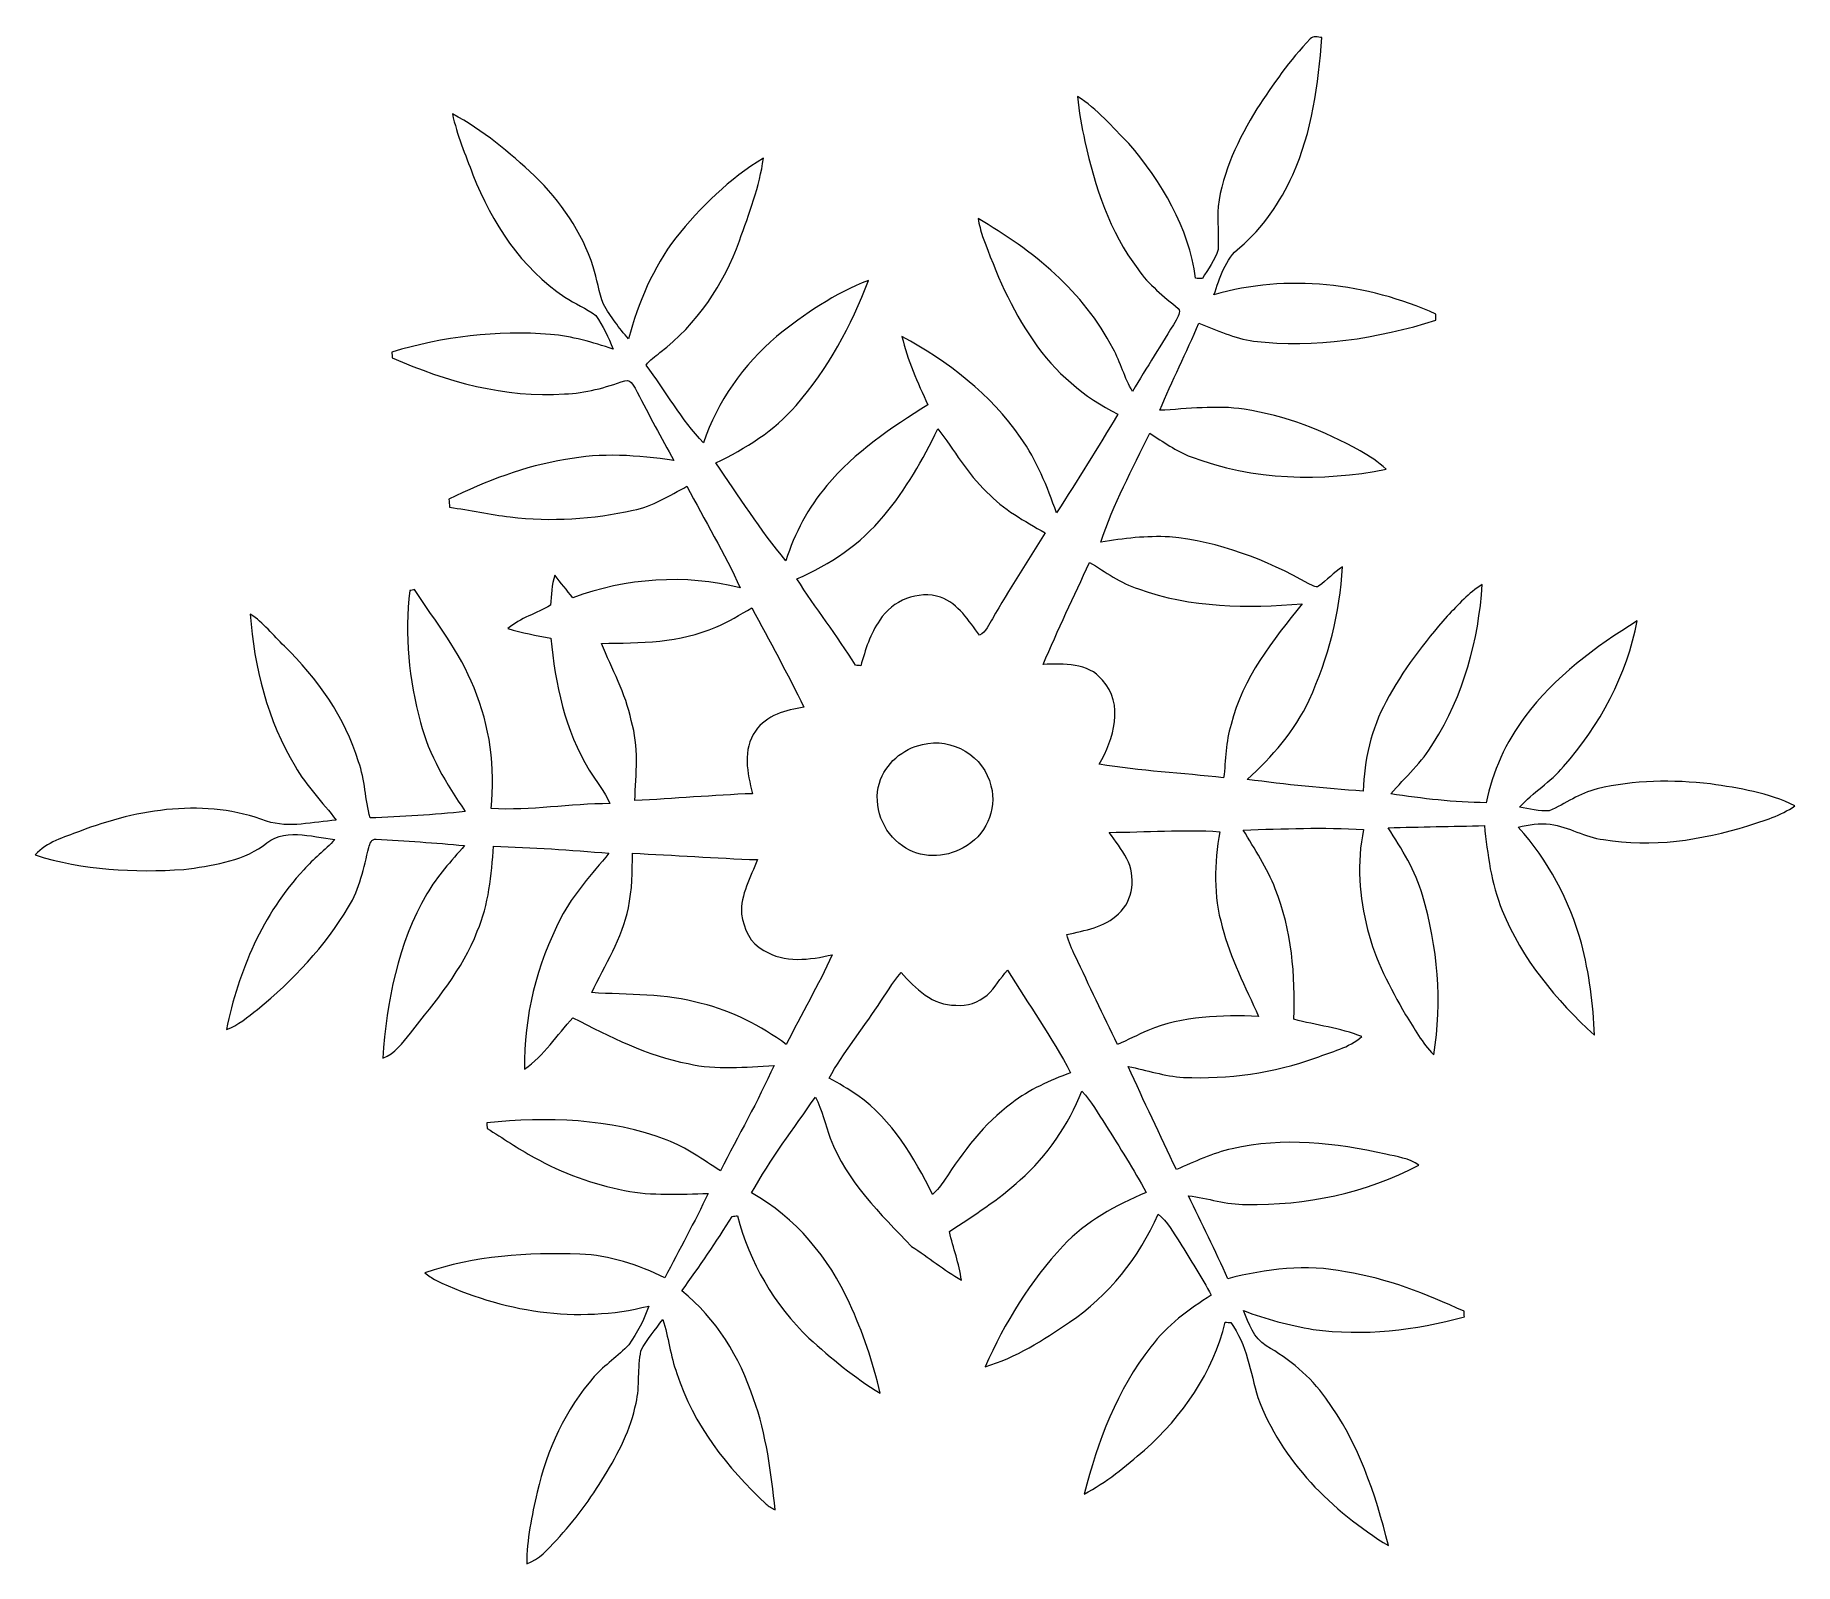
# Model space of a CAD drawing. Header units: centimetres. Extents: x -16.4 to 16.4, y -14.2 to 14.2.
import ezdxf

# ---------------------------------------------------------------- set-up
doc = ezdxf.new("R2010")
doc.units = ezdxf.units.CM
doc.header["$MEASUREMENT"] = 0
doc.layers.add('Layer 1', color=7, linetype='Continuous')

msp = doc.modelspace()

# ---------------------------------------------------------------- linework, layer by layer
at = {"layer": 'Layer 1', "color": 254, "lineweight": 9}
for points, knots in [([(7.34536, 14.15413), (7.40039, 14.22081), (7.49, 14.18165), (7.56267, 14.17671), (7.56267, 14.17671), (7.49282, 13.30923), (7.38346, 12.42376), (7.02045, 11.62331), (7.02045, 11.62331), (6.79044, 11.11354), (6.46765, 10.63588), (6.03585, 10.27569), (6.03585, 10.27569), (5.7628, 10.06226), (5.66649, 9.70702), (5.55678, 9.39445), (5.55678, 9.39445), (6.91427, 9.79098), (8.40264, 9.61), (9.68322, 9.03709), (9.68322, 9.03709), (9.68287, 9.00816), (9.68146, 8.95066), (9.6811, 8.92173), (9.6811, 8.92173), (8.58961, 8.58518), (7.43638, 8.39327), (6.29444, 8.53615), (6.29444, 8.53615), (5.93743, 8.58448), (5.60828, 8.73617), (5.27738, 8.86952), (5.27738, 8.86952), (5.04666, 8.32377), (4.77749, 7.79531), (4.54854, 7.24886), (4.54854, 7.24886), (5.071, 7.27144), (5.59841, 7.34799), (6.11981, 7.26791), (6.11981, 7.26791), (6.87899, 7.15114), (7.60677, 6.87209), (8.27387, 6.49462), (8.27387, 6.49462), (8.44321, 6.39302), (8.61536, 6.29036), (8.75824, 6.15207), (8.75824, 6.15207), (7.55738, 5.91677), (6.2835, 5.94464), (5.13168, 6.3842), (5.13168, 6.3842), (4.85193, 6.48545), (4.6131, 6.66607), (4.36333, 6.82306), (4.36333, 6.82306), (4.04442, 6.15596), (3.68282, 5.50261), (3.45493, 4.79741), (3.45493, 4.79741), (3.87615, 4.86549), (4.30301, 4.92053), (4.73128, 4.89336), (4.73128, 4.89336), (5.64885, 4.81293), (6.52445, 4.46897), (7.32314, 4.022), (7.32314, 4.022), (7.37888, 4.0033), (7.44308, 3.93804), (7.50164, 3.98108), (7.50164, 3.98108), (7.65792, 4.08903), (7.78457, 4.23473), (7.94508, 4.33739), (7.94508, 4.33739), (7.90487, 3.48225), (7.67838, 2.64017), (7.32737, 1.86159), (7.32737, 1.86159), (7.06067, 1.28692), (6.63734, 0.81067), (6.17626, 0.38557), (6.17626, 0.38557), (6.89169, 0.29455), (7.60924, 0.21694), (8.32891, 0.16967), (8.32891, 0.16967), (8.35148, 0.74611), (8.47884, 1.32713), (8.75859, 1.83549), (8.75859, 1.83549), (9.06163, 2.41298), (9.46203, 2.93333), (9.89277, 3.42087), (9.89277, 3.42087), (10.09491, 3.63183), (10.29106, 3.85549), (10.54329, 4.0086), (10.54329, 4.0086), (10.47803, 2.97813), (10.19369, 1.94167), (9.63806, 1.06467), (9.63806, 1.06467), (9.42428, 0.70695), (9.11489, 0.4272), (8.8422, 0.11816), (8.8422, 0.11816), (9.42993, 0.03067), (10.02259, -0.03988), (10.61738, -0.04623), (10.61738, -0.04623), (10.73626, 0.53091), (10.97968, 1.08301), (11.33775, 1.55185), (11.33775, 1.55185), (11.88455, 2.29762), (12.64973, 2.84831), (13.42478, 3.33514), (13.42478, 3.33514), (13.23569, 2.32832), (12.72628, 1.39063), (12.05212, 0.62581), (12.05212, 0.62581), (11.814, 0.33794), (11.48486, 0.14709), (11.23615, -0.12808), (11.23615, -0.12808), (11.41853, -0.163), (11.60233, -0.20851), (11.78966, -0.19793), (11.78966, -0.19793), (12.08705, -0.06387), (12.35516, 0.13474), (12.67795, 0.212), (12.67795, 0.212), (13.36622, 0.37675), (14.08448, 0.38134), (14.78544, 0.30584), (14.78544, 0.30584), (15.31814, 0.21976), (15.86741, 0.14533), (16.35319, -0.10515), (16.35319, -0.10515), (16.09284, -0.2893), (15.77816, -0.37361), (15.48077, -0.47662), (15.48077, -0.47662), (14.61788, -0.73838), (13.69289, -0.88655), (12.79684, -0.73062), (12.79684, -0.73062), (12.45253, -0.68793), (12.15125, -0.49426), (11.80906, -0.44734), (11.80906, -0.44734), (11.60903, -0.42229), (11.40654, -0.44981), (11.21322, -0.50096), (11.21322, -0.50096), (11.77061, -1.11303), (12.16184, -1.86551), (12.38761, -2.65926), (12.38761, -2.65926), (12.53296, -3.21735), (12.60881, -3.79273), (12.62821, -4.36917), (12.62821, -4.36917), (11.91771, -3.71688), (11.27989, -2.9503), (10.91371, -2.0486), (10.91371, -2.0486), (10.70839, -1.5466), (10.64172, -1.00579), (10.58316, -0.47098), (10.58316, -0.47098), (9.98731, -0.48861), (9.39077, -0.49285), (8.79528, -0.51119), (8.79528, -0.51119), (9.0454, -0.90948), (9.30575, -1.30847), (9.4331, -1.76708), (9.4331, -1.76708), (9.71956, -2.72099), (9.80105, -3.7444), (9.643, -4.72936), (9.643, -4.72936), (9.42216, -4.51804), (9.28529, -4.23723), (9.11772, -3.98641), (9.11772, -3.98641), (8.82809, -3.48581), (8.55574, -2.96723), (8.41181, -2.40349), (8.41181, -2.40349), (8.258, -1.79918), (8.21002, -1.15748), (8.33667, -0.54471), (8.33667, -0.54471), (7.59407, -0.49779), (6.84512, -0.52989), (6.10182, -0.55388), (6.10182, -0.55388), (6.3149, -0.90983), (6.54491, -1.25838), (6.6966, -1.64714), (6.6966, -1.64714), (7.00528, -2.41161), (7.07055, -3.25404), (7.04162, -4.07037), (7.04162, -4.07037), (7.46143, -4.1829), (7.89958, -4.23406), (8.30703, -4.39175), (8.30703, -4.39175), (8.06679, -4.60341), (7.74012, -4.67468), (7.44873, -4.78756), (7.44873, -4.78756), (6.66415, -5.07296), (5.82101, -5.18797), (4.98845, -5.15022), (4.98845, -5.15022), (4.63814, -5.13188), (4.30583, -5.01334), (3.96399, -4.94949), (3.96399, -4.94949), (4.25044, -5.59225), (4.55736, -6.22619), (4.85757, -6.86296), (4.85757, -6.86296), (5.19694, -6.71938), (5.53208, -6.55957), (5.89368, -6.47808), (5.89368, -6.47808), (6.83489, -6.25618), (7.81667, -6.37189), (8.74977, -6.5765), (8.74977, -6.5765), (8.95897, -6.62801), (9.18369, -6.65411), (9.36537, -6.78005), (9.36537, -6.78005), (8.385, -7.30111), (7.25928, -7.535), (6.15297, -7.51313), (6.15297, -7.51313), (5.78855, -7.51877), (5.44213, -7.39459), (5.08406, -7.35191), (5.08406, -7.35191), (5.32783, -7.8659), (5.58465, -8.3732), (5.81289, -8.89425), (5.81289, -8.89425), (6.52586, -8.71151), (7.27516, -8.61732), (8.00435, -8.76478), (8.00435, -8.76478), (8.77411, -8.8879), (9.50048, -9.17577), (10.20463, -9.49926), (10.20463, -9.49926), (10.20674, -9.52466), (10.21027, -9.57582), (10.21239, -9.60122), (10.21239, -9.60122), (9.29904, -9.84887), (8.34125, -9.96775), (7.39898, -9.83476), (7.39898, -9.83476), (6.95731, -9.76138), (6.52339, -9.64496), (6.10499, -9.48692), (6.10499, -9.48692), (6.20483, -9.72398), (6.29444, -10.00268), (6.52974, -10.13956), (6.52974, -10.13956), (6.95413, -10.39109), (7.35171, -10.70471), (7.63429, -11.11428), (7.63429, -11.11428), (8.23542, -11.92108), (8.55856, -12.88981), (8.80092, -13.85536), (8.80092, -13.85536), (7.74647, -13.21296), (6.80879, -12.27915), (6.37381, -11.1037), (6.37381, -11.1037), (6.22953, -10.62851), (6.17096, -10.11663), (5.86934, -9.70529), (5.86934, -9.70529), (5.84394, -9.70458), (5.79314, -9.70388), (5.76774, -9.70352), (5.76774, -9.70352), (5.53949, -10.6338), (4.97434, -11.45224), (4.26314, -12.08266), (4.26314, -12.08266), (3.91107, -12.37934), (3.55653, -12.68414), (3.14413, -12.89546), (3.14413, -12.89546), (3.39601, -11.9232), (3.75303, -10.95236), (4.38556, -10.15825), (4.38556, -10.15825), (4.68365, -9.76138), (5.08758, -9.46116), (5.50598, -9.20152), (5.50598, -9.20152), (5.32853, -8.86391), (5.1211, -8.54359), (4.92107, -8.21974), (4.92107, -8.21974), (4.79972, -8.03559), (4.69776, -7.82921), (4.51749, -7.6941), (4.51749, -7.6941), (4.17001, -8.5002), (3.59921, -9.20822), (2.87284, -9.70317), (2.87284, -9.70317), (2.38178, -10.03019), (1.87731, -10.36216), (1.30545, -10.52973), (1.30545, -10.52973), (1.66846, -9.71305), (2.13766, -8.93164), (2.75537, -8.28112), (2.75537, -8.28112), (3.17764, -7.82745), (3.73115, -7.523), (4.29983, -7.29229), (4.29983, -7.29229), (4.06382, -6.86331), (3.80241, -6.44985), (3.54242, -6.03534), (3.54242, -6.03534), (3.39954, -5.82332), (3.2796, -5.59366), (3.10286, -5.40669), (3.10286, -5.40669), (2.84886, -6.03287), (2.46256, -6.6086), (1.95598, -7.05804), (1.95598, -7.05804), (1.55169, -7.42281), (1.09343, -7.72056), (0.6387, -8.0183), (0.6387, -8.0183), (0.71138, -8.31958), (0.82109, -8.61238), (0.86131, -8.92141), (0.86131, -8.92141), (0.53922, -8.73479), (0.251, -8.49455), (-0.06227, -8.29418), (-0.06227, -8.29418), (-0.64329, -7.69057), (-1.27194, -7.08379), (-1.57392, -6.28193), (-1.57392, -6.28193), (-1.6734, -6.02899), (-1.72385, -5.7577), (-1.8505, -5.51605), (-1.8505, -5.51605), (-2.25866, -6.10201), (-2.6887, -6.67422), (-3.03759, -7.29899), (-3.03759, -7.29899), (-2.21986, -7.75407), (-1.60179, -8.50408), (-1.2162, -9.34828), (-1.2162, -9.34828), (-0.9742, -9.88626), (-0.77417, -10.44647), (-0.64964, -11.02362), (-0.64964, -11.02362), (-1.12519, -10.73081), (-1.56051, -10.37309), (-1.97079, -9.99598), (-1.97079, -9.99598), (-2.61673, -9.38285), (-3.07781, -8.58663), (-3.299, -7.72514), (-3.299, -7.72514), (-3.3237, -7.72761), (-3.37309, -7.73255), (-3.39778, -7.73502), (-3.39778, -7.73502), (-3.69376, -8.2081), (-4.00809, -8.66953), (-4.33617, -9.12073), (-4.33617, -9.12073), (-3.69341, -9.62732), (-3.25702, -10.35651), (-2.99914, -11.12557), (-2.99914, -11.12557), (-2.76349, -11.78985), (-2.67212, -12.49294), (-2.5998, -13.19108), (-2.5998, -13.19108), (-2.65765, -13.15722), (-2.71692, -13.12582), (-2.76878, -13.08384), (-2.76878, -13.08384), (-3.48527, -12.40792), (-4.12486, -11.60464), (-4.42613, -10.65355), (-4.42613, -10.65355), (-4.54995, -10.329), (-4.57817, -9.97798), (-4.68859, -9.6499), (-4.68859, -9.6499), (-4.82582, -9.84181), (-4.98951, -10.02067), (-5.09358, -10.23445), (-5.09358, -10.23445), (-5.16202, -10.55231), (-5.1084, -10.88745), (-5.18566, -11.20565), (-5.18566, -11.20565), (-5.28302, -11.69248), (-5.51127, -12.14051), (-5.77197, -12.55855), (-5.77197, -12.55855), (-6.02527, -12.98612), (-6.32795, -13.38335), (-6.66097, -13.752), (-6.66097, -13.752), (-6.82607, -13.92063), (-6.98271, -14.11642), (-7.2166, -14.19262), (-7.2166, -14.19262), (-7.2166, -13.74248), (-7.12276, -13.29939), (-7.02222, -12.863), (-7.02222, -12.863), (-6.84336, -12.07772), (-6.49587, -11.31995), (-5.96036, -10.71317), (-5.96036, -10.71317), (-5.76704, -10.49374), (-5.51797, -10.33288), (-5.31724, -10.12192), (-5.31724, -10.12192), (-5.16802, -9.8979), (-5.02938, -9.66013), (-4.95036, -9.40119), (-4.95036, -9.40119), (-6.27292, -9.73845), (-7.68897, -9.50456), (-8.90711, -8.92106), (-8.90711, -8.92106), (-8.97908, -8.8812), (-9.04611, -8.83322), (-9.11243, -8.78559), (-9.11243, -8.78559), (-8.19062, -8.46421), (-7.19684, -8.4053), (-6.22812, -8.43458), (-6.22812, -8.43458), (-5.67531, -8.45928), (-5.14438, -8.63884), (-4.64838, -8.87449), (-4.64838, -8.87449), (-4.37991, -8.35344), (-4.09769, -7.83909), (-3.84475, -7.31028), (-3.84475, -7.31028), (-4.36333, -7.3198), (-4.88686, -7.35473), (-5.39909, -7.25348), (-5.39909, -7.25348), (-5.98576, -7.13495), (-6.55691, -6.9321), (-7.07937, -6.63859), (-7.07937, -6.63859), (-7.38099, -6.47596), (-7.66075, -6.27699), (-7.9532, -6.09955), (-7.9532, -6.09955), (-7.95461, -6.07379), (-7.95673, -6.02264), (-7.95814, -5.99689), (-7.95814, -5.99689), (-6.83807, -5.88329), (-5.67073, -5.90834), (-4.60816, -6.31827), (-4.60816, -6.31827), (-4.24974, -6.45303), (-3.93965, -6.68269), (-3.61827, -6.88659), (-3.61827, -6.88659), (-3.28207, -6.23713), (-2.92224, -5.5986), (-2.62026, -4.93185), (-2.62026, -4.93185), (-3.15084, -4.95478), (-3.68988, -5.02075), (-4.2134, -4.89587), (-4.2134, -4.89587), (-4.97964, -4.75758), (-5.67249, -4.39386), (-6.35688, -4.04214), (-6.35688, -4.04214), (-6.65674, -4.36106), (-6.89381, -4.74805), (-7.25858, -5.00064), (-7.25858, -5.00064), (-7.27622, -4.02698), (-7.02786, -3.05225), (-6.58231, -2.1883), (-6.58231, -2.1883), (-6.35159, -1.74098), (-6.00692, -1.36985), (-5.68801, -0.98533), (-5.68801, -0.98533), (-6.40168, -0.92359), (-7.11676, -0.87738), (-7.8329, -0.85339), (-7.8329, -0.85339), (-7.87665, -1.3882), (-7.91863, -1.93677), (-8.13523, -2.43524), (-8.13523, -2.43524), (-8.40687, -3.14997), (-8.91558, -3.73523), (-9.37772, -4.33213), (-9.37772, -4.33213), (-9.52694, -4.50852), (-9.67017, -4.70854), (-9.89242, -4.79603), (-9.89242, -4.79603), (-9.81587, -3.74158), (-9.61725, -2.66314), (-9.07362, -1.74239), (-9.07362, -1.74239), (-8.88242, -1.41042), (-8.61995, -1.13208), (-8.37336, -0.84245), (-8.37336, -0.84245), (-8.92052, -0.78848), (-9.46944, -0.75743), (-10.01766, -0.72427), (-10.01766, -0.72427), (-10.1062, -0.71298), (-10.13442, -0.81), (-10.15206, -0.87702), (-10.15206, -0.87702), (-10.24661, -1.2545), (-10.32281, -1.64643), (-10.52812, -1.98369), (-10.52812, -1.98369), (-10.96804, -2.71535), (-11.56071, -3.34964), (-12.2204, -3.88798), (-12.2204, -3.88798), (-12.40208, -4.02803), (-12.57953, -4.18326), (-12.79896, -4.26157), (-12.79896, -4.26157), (-12.57282, -3.17749), (-12.12727, -2.10751), (-11.35962, -1.29189), (-11.35962, -1.29189), (-11.18288, -1.0901), (-10.96557, -0.92888), (-10.78459, -0.73097), (-10.78459, -0.73097), (-11.2238, -0.67594), (-11.75226, -0.50308), (-12.11845, -0.8481), (-12.11845, -0.8481), (-12.54989, -1.14443), (-13.08329, -1.21992), (-13.59059, -1.28483), (-13.59059, -1.28483), (-14.51522, -1.34586), (-15.46525, -1.30318), (-16.35319, -1.01743), (-16.35319, -1.01743), (-16.14188, -0.77401), (-15.81803, -0.69323), (-15.53016, -0.57893), (-15.53016, -0.57893), (-14.43549, -0.15736), (-13.17396, 0.04126), (-12.05177, -0.38843), (-12.05177, -0.38843), (-11.62809, -0.52777), (-11.18782, -0.3976), (-10.75849, -0.3722), (-10.75849, -0.3722), (-11.01002, -0.03494), (-11.30988, 0.26633), (-11.52366, 0.6311), (-11.52366, 0.6311), (-12.03413, 1.48482), (-12.28707, 2.47295), (-12.35551, 3.45967), (-12.35551, 3.45967), (-12.10822, 3.30481), (-11.93324, 3.0628), (-11.72157, 2.86666), (-11.72157, 2.86666), (-11.11021, 2.26517), (-10.59127, 1.54409), (-10.34292, 0.71471), (-10.34292, 0.71471), (-10.22086, 0.37887), (-10.22015, 0.0155), (-10.12949, -0.32775), (-10.12949, -0.32775), (-9.53894, -0.30764), (-8.94803, -0.27307), (-8.36066, -0.2078), (-8.36066, -0.2078), (-8.70426, 0.30549), (-9.03905, 0.83818), (-9.1918, 1.44426), (-9.1918, 1.44426), (-9.40029, 2.23942), (-9.49696, 3.07797), (-9.39006, 3.89606), (-9.39006, 3.89606), (-9.36819, 3.9017), (-9.32445, 3.91264), (-9.30257, 3.91829), (-9.30257, 3.91829), (-8.91558, 3.32033), (-8.45697, 2.75659), (-8.19626, 2.08666), (-8.19626, 2.08666), (-7.89993, 1.38358), (-7.79657, 0.60429), (-7.87982, -0.15312), (-7.87982, -0.15312), (-7.14252, -0.19969), (-6.41015, -0.06034), (-5.6732, -0.06281), (-5.6732, -0.06281), (-5.76809, 0.16367), (-5.92826, 0.35276), (-6.05455, 0.56125), (-6.05455, 0.56125), (-6.50999, 1.29821), (-6.6832, 2.16392), (-6.77069, 3.01447), (-6.77069, 3.01447), (-7.03739, 3.06844), (-7.30832, 3.10584), (-7.5662, 3.19403), (-7.5662, 3.19403), (-7.33231, 3.387), (-7.03421, 3.47449), (-6.77422, 3.62513), (-6.77422, 3.62513), (-6.75552, 3.81175), (-6.75834, 4.0033), (-6.69484, 4.18181), (-6.69484, 4.18181), (-6.58372, 4.04317), (-6.47259, 3.90312), (-6.36147, 3.76377), (-6.36147, 3.76377), (-5.37263, 4.12713), (-4.27161, 4.21039), (-3.2482, 3.94757), (-3.2482, 3.94757), (-3.5403, 4.59597), (-3.91072, 5.20628), (-4.23951, 5.83634), (-4.23951, 5.83634), (-4.56124, 5.66383), (-4.8738, 5.46204), (-5.23928, 5.39254), (-5.23928, 5.39254), (-5.98541, 5.2225), (-6.76328, 5.17594), (-7.52352, 5.2666), (-7.52352, 5.2666), (-7.90169, 5.31035), (-8.27387, 5.39149), (-8.64994, 5.44864), (-8.64994, 5.44864), (-8.65487, 5.49873), (-8.65946, 5.54882), (-8.66369, 5.59857), (-8.66369, 5.59857), (-7.97401, 5.92771), (-7.25682, 6.21699), (-6.49693, 6.33164), (-6.49693, 6.33164), (-5.83159, 6.46605), (-5.15003, 6.41172), (-4.48363, 6.31612), (-4.48363, 6.31612), (-4.71646, 6.73698), (-4.94471, 7.15996), (-5.16343, 7.58823), (-5.16343, 7.58823), (-5.21741, 7.66655), (-5.26327, 7.83306), (-5.39097, 7.79849), (-5.39097, 7.79849), (-5.75257, 7.67255), (-6.12652, 7.5646), (-6.5121, 7.55331), (-6.5121, 7.55331), (-7.62018, 7.47111), (-8.71026, 7.7872), (-9.71815, 8.22182), (-9.71815, 8.22182), (-9.71956, 8.24863), (-9.72238, 8.30225), (-9.72379, 8.32907), (-9.72379, 8.32907), (-8.7727, 8.62081), (-7.7694, 8.73723), (-6.77669, 8.65997), (-6.77669, 8.65997), (-6.37664, 8.62646), (-5.99176, 8.51075), (-5.61217, 8.38763), (-5.61217, 8.38763), (-5.69683, 8.60494), (-5.80337, 8.81519), (-5.93284, 9.00922), (-5.93284, 9.00922), (-6.11241, 9.14328), (-6.3216, 9.2283), (-6.50787, 9.35212), (-6.50787, 9.35212), (-7.32032, 9.88729), (-7.86395, 10.73642), (-8.21814, 11.62719), (-8.21814, 11.62719), (-8.35678, 11.99901), (-8.51553, 12.36696), (-8.59737, 12.75678), (-8.59737, 12.75678), (-8.03293, 12.45692), (-7.53869, 12.04099), (-7.07267, 11.60743), (-7.07267, 11.60743), (-6.58971, 11.134), (-6.18649, 10.56321), (-5.98011, 9.91445), (-5.98011, 9.91445), (-5.90815, 9.6855), (-5.87569, 9.44384), (-5.7882, 9.21948), (-5.7882, 9.21948), (-5.65944, 8.98911), (-5.49928, 8.77674), (-5.32536, 8.57813), (-5.32536, 8.57813), (-5.14156, 9.24699), (-4.8731, 9.90175), (-4.44447, 10.45349), (-4.44447, 10.45349), (-3.98833, 11.03134), (-3.44682, 11.55169), (-2.8164, 11.93622), (-2.8164, 11.93622), (-2.88978, 11.4074), (-3.08381, 10.90223), (-3.26161, 10.40128), (-3.26161, 10.40128), (-3.55265, 9.5906), (-4.05359, 8.84412), (-4.74222, 8.31989), (-4.74222, 8.31989), (-4.82759, 8.2451), (-4.93695, 8.18866), (-4.9941, 8.08671), (-4.9941, 8.08671), (-4.64026, 7.60728), (-4.34428, 7.07635), (-3.93047, 6.64491), (-3.93047, 6.64491), (-3.67753, 7.41431), (-3.18823, 8.09588), (-2.57369, 8.6194), (-2.57369, 8.6194), (-2.05511, 9.03956), (-1.48925, 9.42056), (-0.86484, 9.66327), (-0.86484, 9.66327), (-1.18763, 8.82684), (-1.61343, 8.01439), (-2.21139, 7.34023), (-2.21139, 7.34023), (-2.61179, 6.86715), (-3.14978, 6.53766), (-3.70293, 6.27061), (-3.70293, 6.27061), (-3.27889, 5.65854), (-2.87814, 5.0253), (-2.40224, 4.45204), (-2.40224, 4.45204), (-2.23432, 4.95969), (-1.9902, 5.44264), (-1.63883, 5.84939), (-1.63883, 5.84939), (-1.12201, 6.47204), (-0.43903, 6.9236), (0.23795, 7.35222), (0.23795, 7.35222), (0.05098, 7.76427), (-0.14235, 8.17984), (-0.24218, 8.62328), (-0.24218, 8.62328), (0.6066, 8.1562), (1.40882, 7.55049), (1.96233, 6.74333), (1.96233, 6.74333), (2.26607, 6.31823), (2.45657, 5.83034), (2.63119, 5.34174), (2.63119, 5.34174), (3.02101, 5.94641), (3.39919, 6.55883), (3.77031, 7.17548), (3.77031, 7.17548), (3.14589, 7.49122), (2.59486, 7.95477), (2.20504, 8.53756), (2.20504, 8.53756), (1.78382, 9.12846), (1.50548, 9.80368), (1.25571, 10.4803), (1.25571, 10.4803), (1.21867, 10.58755), (1.19398, 10.70044), (1.1721, 10.81121), (1.1721, 10.81121), (2.18563, 10.23054), (3.1399, 9.44949), (3.68071, 8.39257), (3.68071, 8.39257), (3.82429, 8.13857), (3.89167, 7.84894), (4.04266, 7.59846), (4.04266, 7.59846), (4.30336, 8.04508), (4.58805, 8.47688), (4.85158, 8.92173), (4.85158, 8.92173), (4.88156, 8.98135), (4.95212, 9.07554), (4.88968, 9.13869), (4.88968, 9.13869), (4.62827, 9.37047), (4.33758, 9.58002), (4.14355, 9.87635), (4.14355, 9.87635), (3.61403, 10.56391), (3.34521, 11.40811), (3.15965, 12.24419), (3.15965, 12.24419), (3.10039, 12.52042), (3.04359, 12.7977), (3.02031, 13.07957), (3.02031, 13.07957), (3.39037, 12.8552), (3.66765, 12.51195), (3.9721, 12.21068), (3.9721, 12.21068), (4.58135, 11.49701), (5.09534, 10.64823), (5.21247, 9.70137), (5.21247, 9.70137), (5.25515, 9.70102), (5.29819, 9.70067), (5.34123, 9.69996), (5.34123, 9.69996), (5.44601, 9.87388), (5.57795, 10.03722), (5.63298, 10.23548), (5.63298, 10.23548), (5.64885, 10.50218), (5.61604, 10.76923), (5.63404, 11.03558), (5.63404, 11.03558), (5.71588, 11.69033), (6.01363, 12.29323), (6.35406, 12.84991), (6.35406, 12.84991), (6.65498, 13.30535), (6.96577, 13.76008), (7.34536, 14.15413), (7.34536, 14.15413), (7.34536, 14.15413), (7.34536, 14.15413), (7.34536, 14.15413)], [0, 0, 0, 0, 0.00440529, 0.00440529, 0.00440529, 0.00440529, 0.00881057, 0.00881057, 0.00881057, 0.00881057, 0.01321586, 0.01321586, 0.01321586, 0.01321586, 0.01762115, 0.01762115, 0.01762115, 0.01762115, 0.02202643, 0.02202643, 0.02202643, 0.02202643, 0.02643172, 0.02643172, 0.02643172, 0.02643172, 0.030837, 0.030837, 0.030837, 0.030837, 0.03524229, 0.03524229, 0.03524229, 0.03524229, 0.03964758, 0.03964758, 0.03964758, 0.03964758, 0.04405286, 0.04405286, 0.04405286, 0.04405286, 0.04845815, 0.04845815, 0.04845815, 0.04845815, 0.05286344, 0.05286344, 0.05286344, 0.05286344, 0.05726872, 0.05726872, 0.05726872, 0.05726872, 0.06167401, 0.06167401, 0.06167401, 0.06167401, 0.0660793, 0.0660793, 0.0660793, 0.0660793, 0.07048458, 0.07048458, 0.07048458, 0.07048458, 0.07488987, 0.07488987, 0.07488987, 0.07488987, 0.07929515, 0.07929515, 0.07929515, 0.07929515, 0.08370044, 0.08370044, 0.08370044, 0.08370044, 0.08810573, 0.08810573, 0.08810573, 0.08810573, 0.09251101, 0.09251101, 0.09251101, 0.09251101, 0.0969163, 0.0969163, 0.0969163, 0.0969163, 0.10132159, 0.10132159, 0.10132159, 0.10132159, 0.10572687, 0.10572687, 0.10572687, 0.10572687, 0.11013216, 0.11013216, 0.11013216, 0.11013216, 0.11453744, 0.11453744, 0.11453744, 0.11453744, 0.11894273, 0.11894273, 0.11894273, 0.11894273, 0.12334802, 0.12334802, 0.12334802, 0.12334802, 0.1277533, 0.1277533, 0.1277533, 0.1277533, 0.13215859, 0.13215859, 0.13215859, 0.13215859, 0.13656388, 0.13656388, 0.13656388, 0.13656388, 0.14096916, 0.14096916, 0.14096916, 0.14096916, 0.14537445, 0.14537445, 0.14537445, 0.14537445, 0.14977974, 0.14977974, 0.14977974, 0.14977974, 0.15418502, 0.15418502, 0.15418502, 0.15418502, 0.15859031, 0.15859031, 0.15859031, 0.15859031, 0.16299559, 0.16299559, 0.16299559, 0.16299559, 0.16740088, 0.16740088, 0.16740088, 0.16740088, 0.17180617, 0.17180617, 0.17180617, 0.17180617, 0.17621145, 0.17621145, 0.17621145, 0.17621145, 0.18061674, 0.18061674, 0.18061674, 0.18061674, 0.18502203, 0.18502203, 0.18502203, 0.18502203, 0.18942731, 0.18942731, 0.18942731, 0.18942731, 0.1938326, 0.1938326, 0.1938326, 0.1938326, 0.19823789, 0.19823789, 0.19823789, 0.19823789, 0.20264317, 0.20264317, 0.20264317, 0.20264317, 0.20704846, 0.20704846, 0.20704846, 0.20704846, 0.21145374, 0.21145374, 0.21145374, 0.21145374, 0.21585903, 0.21585903, 0.21585903, 0.21585903, 0.22026432, 0.22026432, 0.22026432, 0.22026432, 0.2246696, 0.2246696, 0.2246696, 0.2246696, 0.22907489, 0.22907489, 0.22907489, 0.22907489, 0.23348018, 0.23348018, 0.23348018, 0.23348018, 0.23788546, 0.23788546, 0.23788546, 0.23788546, 0.24229075, 0.24229075, 0.24229075, 0.24229075, 0.24669604, 0.24669604, 0.24669604, 0.24669604, 0.25110132, 0.25110132, 0.25110132, 0.25110132, 0.25550661, 0.25550661, 0.25550661, 0.25550661, 0.25991189, 0.25991189, 0.25991189, 0.25991189, 0.26431718, 0.26431718, 0.26431718, 0.26431718, 0.26872247, 0.26872247, 0.26872247, 0.26872247, 0.27312775, 0.27312775, 0.27312775, 0.27312775, 0.27753304, 0.27753304, 0.27753304, 0.27753304, 0.28193833, 0.28193833, 0.28193833, 0.28193833, 0.28634361, 0.28634361, 0.28634361, 0.28634361, 0.2907489, 0.2907489, 0.2907489, 0.2907489, 0.29515419, 0.29515419, 0.29515419, 0.29515419, 0.29955947, 0.29955947, 0.29955947, 0.29955947, 0.30396476, 0.30396476, 0.30396476, 0.30396476, 0.30837004, 0.30837004, 0.30837004, 0.30837004, 0.31277533, 0.31277533, 0.31277533, 0.31277533, 0.31718062, 0.31718062, 0.31718062, 0.31718062, 0.3215859, 0.3215859, 0.3215859, 0.3215859, 0.32599119, 0.32599119, 0.32599119, 0.32599119, 0.33039648, 0.33039648, 0.33039648, 0.33039648, 0.33480176, 0.33480176, 0.33480176, 0.33480176, 0.33920705, 0.33920705, 0.33920705, 0.33920705, 0.34361233, 0.34361233, 0.34361233, 0.34361233, 0.34801762, 0.34801762, 0.34801762, 0.34801762, 0.35242291, 0.35242291, 0.35242291, 0.35242291, 0.35682819, 0.35682819, 0.35682819, 0.35682819, 0.36123348, 0.36123348, 0.36123348, 0.36123348, 0.36563877, 0.36563877, 0.36563877, 0.36563877, 0.37004405, 0.37004405, 0.37004405, 0.37004405, 0.37444934, 0.37444934, 0.37444934, 0.37444934, 0.37885463, 0.37885463, 0.37885463, 0.37885463, 0.38325991, 0.38325991, 0.38325991, 0.38325991, 0.3876652, 0.3876652, 0.3876652, 0.3876652, 0.39207048, 0.39207048, 0.39207048, 0.39207048, 0.39647577, 0.39647577, 0.39647577, 0.39647577, 0.40088106, 0.40088106, 0.40088106, 0.40088106, 0.40528634, 0.40528634, 0.40528634, 0.40528634, 0.40969163, 0.40969163, 0.40969163, 0.40969163, 0.41409692, 0.41409692, 0.41409692, 0.41409692, 0.4185022, 0.4185022, 0.4185022, 0.4185022, 0.42290749, 0.42290749, 0.42290749, 0.42290749, 0.42731278, 0.42731278, 0.42731278, 0.42731278, 0.43171806, 0.43171806, 0.43171806, 0.43171806, 0.43612335, 0.43612335, 0.43612335, 0.43612335, 0.44052863, 0.44052863, 0.44052863, 0.44052863, 0.44493392, 0.44493392, 0.44493392, 0.44493392, 0.44933921, 0.44933921, 0.44933921, 0.44933921, 0.45374449, 0.45374449, 0.45374449, 0.45374449, 0.45814978, 0.45814978, 0.45814978, 0.45814978, 0.46255507, 0.46255507, 0.46255507, 0.46255507, 0.46696035, 0.46696035, 0.46696035, 0.46696035, 0.47136564, 0.47136564, 0.47136564, 0.47136564, 0.47577093, 0.47577093, 0.47577093, 0.47577093, 0.48017621, 0.48017621, 0.48017621, 0.48017621, 0.4845815, 0.4845815, 0.4845815, 0.4845815, 0.48898678, 0.48898678, 0.48898678, 0.48898678, 0.49339207, 0.49339207, 0.49339207, 0.49339207, 0.49779736, 0.49779736, 0.49779736, 0.49779736, 0.50220264, 0.50220264, 0.50220264, 0.50220264, 0.50660793, 0.50660793, 0.50660793, 0.50660793, 0.51101322, 0.51101322, 0.51101322, 0.51101322, 0.5154185, 0.5154185, 0.5154185, 0.5154185, 0.51982379, 0.51982379, 0.51982379, 0.51982379, 0.52422907, 0.52422907, 0.52422907, 0.52422907, 0.52863436, 0.52863436, 0.52863436, 0.52863436, 0.53303965, 0.53303965, 0.53303965, 0.53303965, 0.53744493, 0.53744493, 0.53744493, 0.53744493, 0.54185022, 0.54185022, 0.54185022, 0.54185022, 0.54625551, 0.54625551, 0.54625551, 0.54625551, 0.55066079, 0.55066079, 0.55066079, 0.55066079, 0.55506608, 0.55506608, 0.55506608, 0.55506608, 0.55947137, 0.55947137, 0.55947137, 0.55947137, 0.56387665, 0.56387665, 0.56387665, 0.56387665, 0.56828194, 0.56828194, 0.56828194, 0.56828194, 0.57268722, 0.57268722, 0.57268722, 0.57268722, 0.57709251, 0.57709251, 0.57709251, 0.57709251, 0.5814978, 0.5814978, 0.5814978, 0.5814978, 0.58590308, 0.58590308, 0.58590308, 0.58590308, 0.59030837, 0.59030837, 0.59030837, 0.59030837, 0.59471366, 0.59471366, 0.59471366, 0.59471366, 0.59911894, 0.59911894, 0.59911894, 0.59911894, 0.60352423, 0.60352423, 0.60352423, 0.60352423, 0.60792952, 0.60792952, 0.60792952, 0.60792952, 0.6123348, 0.6123348, 0.6123348, 0.6123348, 0.61674009, 0.61674009, 0.61674009, 0.61674009, 0.62114537, 0.62114537, 0.62114537, 0.62114537, 0.62555066, 0.62555066, 0.62555066, 0.62555066, 0.62995595, 0.62995595, 0.62995595, 0.62995595, 0.63436123, 0.63436123, 0.63436123, 0.63436123, 0.63876652, 0.63876652, 0.63876652, 0.63876652, 0.64317181, 0.64317181, 0.64317181, 0.64317181, 0.64757709, 0.64757709, 0.64757709, 0.64757709, 0.65198238, 0.65198238, 0.65198238, 0.65198238, 0.65638767, 0.65638767, 0.65638767, 0.65638767, 0.66079295, 0.66079295, 0.66079295, 0.66079295, 0.66519824, 0.66519824, 0.66519824, 0.66519824, 0.66960352, 0.66960352, 0.66960352, 0.66960352, 0.67400881, 0.67400881, 0.67400881, 0.67400881, 0.6784141, 0.6784141, 0.6784141, 0.6784141, 0.68281938, 0.68281938, 0.68281938, 0.68281938, 0.68722467, 0.68722467, 0.68722467, 0.68722467, 0.69162996, 0.69162996, 0.69162996, 0.69162996, 0.69603524, 0.69603524, 0.69603524, 0.69603524, 0.70044053, 0.70044053, 0.70044053, 0.70044053, 0.70484581, 0.70484581, 0.70484581, 0.70484581, 0.7092511, 0.7092511, 0.7092511, 0.7092511, 0.71365639, 0.71365639, 0.71365639, 0.71365639, 0.71806167, 0.71806167, 0.71806167, 0.71806167, 0.72246696, 0.72246696, 0.72246696, 0.72246696, 0.72687225, 0.72687225, 0.72687225, 0.72687225, 0.73127753, 0.73127753, 0.73127753, 0.73127753, 0.73568282, 0.73568282, 0.73568282, 0.73568282, 0.74008811, 0.74008811, 0.74008811, 0.74008811, 0.74449339, 0.74449339, 0.74449339, 0.74449339, 0.74889868, 0.74889868, 0.74889868, 0.74889868, 0.75330396, 0.75330396, 0.75330396, 0.75330396, 0.75770925, 0.75770925, 0.75770925, 0.75770925, 0.76211454, 0.76211454, 0.76211454, 0.76211454, 0.76651982, 0.76651982, 0.76651982, 0.76651982, 0.77092511, 0.77092511, 0.77092511, 0.77092511, 0.7753304, 0.7753304, 0.7753304, 0.7753304, 0.77973568, 0.77973568, 0.77973568, 0.77973568, 0.78414097, 0.78414097, 0.78414097, 0.78414097, 0.78854626, 0.78854626, 0.78854626, 0.78854626, 0.79295154, 0.79295154, 0.79295154, 0.79295154, 0.79735683, 0.79735683, 0.79735683, 0.79735683, 0.80176211, 0.80176211, 0.80176211, 0.80176211, 0.8061674, 0.8061674, 0.8061674, 0.8061674, 0.81057269, 0.81057269, 0.81057269, 0.81057269, 0.81497797, 0.81497797, 0.81497797, 0.81497797, 0.81938326, 0.81938326, 0.81938326, 0.81938326, 0.82378855, 0.82378855, 0.82378855, 0.82378855, 0.82819383, 0.82819383, 0.82819383, 0.82819383, 0.83259912, 0.83259912, 0.83259912, 0.83259912, 0.83700441, 0.83700441, 0.83700441, 0.83700441, 0.84140969, 0.84140969, 0.84140969, 0.84140969, 0.84581498, 0.84581498, 0.84581498, 0.84581498, 0.85022026, 0.85022026, 0.85022026, 0.85022026, 0.85462555, 0.85462555, 0.85462555, 0.85462555, 0.85903084, 0.85903084, 0.85903084, 0.85903084, 0.86343612, 0.86343612, 0.86343612, 0.86343612, 0.86784141, 0.86784141, 0.86784141, 0.86784141, 0.8722467, 0.8722467, 0.8722467, 0.8722467, 0.87665198, 0.87665198, 0.87665198, 0.87665198, 0.88105727, 0.88105727, 0.88105727, 0.88105727, 0.88546256, 0.88546256, 0.88546256, 0.88546256, 0.88986784, 0.88986784, 0.88986784, 0.88986784, 0.89427313, 0.89427313, 0.89427313, 0.89427313, 0.89867841, 0.89867841, 0.89867841, 0.89867841, 0.9030837, 0.9030837, 0.9030837, 0.9030837, 0.90748899, 0.90748899, 0.90748899, 0.90748899, 0.91189427, 0.91189427, 0.91189427, 0.91189427, 0.91629956, 0.91629956, 0.91629956, 0.91629956, 0.92070485, 0.92070485, 0.92070485, 0.92070485, 0.92511013, 0.92511013, 0.92511013, 0.92511013, 0.92951542, 0.92951542, 0.92951542, 0.92951542, 0.9339207, 0.9339207, 0.9339207, 0.9339207, 0.93832599, 0.93832599, 0.93832599, 0.93832599, 0.94273128, 0.94273128, 0.94273128, 0.94273128, 0.94713656, 0.94713656, 0.94713656, 0.94713656, 0.95154185, 0.95154185, 0.95154185, 0.95154185, 0.95594714, 0.95594714, 0.95594714, 0.95594714, 0.96035242, 0.96035242, 0.96035242, 0.96035242, 0.96475771, 0.96475771, 0.96475771, 0.96475771, 0.969163, 0.969163, 0.969163, 0.969163, 0.97356828, 0.97356828, 0.97356828, 0.97356828, 0.97797357, 0.97797357, 0.97797357, 0.97797357, 0.98237885, 0.98237885, 0.98237885, 0.98237885, 0.98678414, 0.98678414, 0.98678414, 0.98678414, 0.99118943, 0.99118943, 0.99118943, 0.99118943, 1, 1, 1, 1]), ([(0.42421, 6.90173), (0.14129, 6.33375), (-0.16775, 5.77072), (-0.58156, 5.286), (-0.58156, 5.286), (-1.01194, 4.76672), (-1.57498, 4.37725), (-2.19481, 4.11831), (-2.19481, 4.11831), (-1.8572, 3.5648), (-1.44127, 3.0635), (-1.10614, 2.50823), (-1.10614, 2.50823), (-1.08179, 2.50647), (-1.03311, 2.50329), (-1.00877, 2.50153), (-1.00877, 2.50153), (-0.91846, 2.79363), (-0.83767, 3.09878), (-0.65317, 3.3482), (-0.65317, 3.3482), (-0.42457, 3.71403), (0.06121, 3.9077), (0.47537, 3.774), (0.47537, 3.774), (0.80945, 3.64841), (0.99783, 3.33797), (1.19891, 3.06633), (1.19891, 3.06633), (1.32274, 3.12595), (1.36684, 3.26776), (1.4388, 3.3743), (1.4388, 3.3743), (1.74889, 3.91652), (2.09391, 4.43722), (2.41635, 4.97203), (2.41635, 4.97203), (2.03429, 5.1904), (1.63848, 5.40313), (1.33685, 5.7298), (1.33685, 5.7298), (0.96855, 6.06741), (0.73254, 6.51473), (0.42421, 6.90173), (0.42421, 6.90173), (0.42421, 6.90173), (0.42421, 6.90173), (0.42421, 6.90173)], [0, 0, 0, 0, 0.07692308, 0.07692308, 0.07692308, 0.07692308, 0.15384615, 0.15384615, 0.15384615, 0.15384615, 0.23076923, 0.23076923, 0.23076923, 0.23076923, 0.30769231, 0.30769231, 0.30769231, 0.30769231, 0.38461538, 0.38461538, 0.38461538, 0.38461538, 0.46153846, 0.46153846, 0.46153846, 0.46153846, 0.53846154, 0.53846154, 0.53846154, 0.53846154, 0.61538462, 0.61538462, 0.61538462, 0.61538462, 0.69230769, 0.69230769, 0.69230769, 0.69230769, 0.76923077, 0.76923077, 0.76923077, 0.76923077, 0.84615385, 0.84615385, 0.84615385, 0.84615385, 1, 1, 1, 1]), ([(3.24326, 4.42241), (2.95328, 3.79164), (2.65518, 3.16405), (2.38143, 2.52622), (2.38143, 2.52622), (2.7656, 2.53081), (3.21469, 2.56715), (3.48386, 2.23236), (3.48386, 2.23236), (3.89484, 1.78927), (3.692, 1.13522), (3.42388, 0.66814), (3.42388, 0.66814), (4.19012, 0.54785), (4.96588, 0.50269), (5.7367, 0.41802), (5.7367, 0.41802), (5.77762, 0.74893), (5.77762, 1.08689), (5.87393, 1.40862), (5.87393, 1.40862), (6.08841, 2.26799), (6.65039, 2.97778), (7.1979, 3.65159), (7.1979, 3.65159), (6.17908, 3.56833), (5.12604, 3.57539), (4.15308, 3.92711), (4.15308, 3.92711), (3.82041, 4.03223), (3.53959, 4.24566), (3.24326, 4.42241), (3.24326, 4.42241), (3.24326, 4.42241), (3.24326, 4.42241), (3.24326, 4.42241)], [0, 0, 0, 0, 0.1, 0.1, 0.1, 0.1, 0.2, 0.2, 0.2, 0.2, 0.3, 0.3, 0.3, 0.3, 0.4, 0.4, 0.4, 0.4, 0.5, 0.5, 0.5, 0.5, 0.6, 0.6, 0.6, 0.6, 0.7, 0.7, 0.7, 0.7, 0.8, 0.8, 0.8, 0.8, 1, 1, 1, 1]), ([(-3.70011, 3.21873), (-4.36862, 2.92557), (-5.11122, 2.92239), (-5.82701, 2.91604), (-5.82701, 2.91604), (-5.63651, 2.43979), (-5.37933, 1.98824), (-5.27315, 1.48094), (-5.27315, 1.48094), (-5.12957, 0.99658), (-5.18425, 0.49034), (-5.20929, -0.00566), (-5.20929, -0.00566), (-4.47869, 0.0282), (-3.74985, 0.09453), (-3.0189, 0.1224), (-3.0189, 0.1224), (-3.11767, 0.49952), (-3.21046, 0.94684), (-2.96527, 1.28445), (-2.96527, 1.28445), (-2.76313, 1.58149), (-2.39942, 1.67956), (-2.06428, 1.72824), (-2.06428, 1.72824), (-2.36379, 2.35619), (-2.71022, 2.96049), (-3.0316, 3.57715), (-3.0316, 3.57715), (-3.25138, 3.45191), (-3.46622, 3.3168), (-3.70011, 3.21873), (-3.70011, 3.21873), (-3.70011, 3.21873), (-3.70011, 3.21873), (-3.70011, 3.21873)], [0, 0, 0, 0, 0.1, 0.1, 0.1, 0.1, 0.2, 0.2, 0.2, 0.2, 0.3, 0.3, 0.3, 0.3, 0.4, 0.4, 0.4, 0.4, 0.5, 0.5, 0.5, 0.5, 0.6, 0.6, 0.6, 0.6, 0.7, 0.7, 0.7, 0.7, 0.8, 0.8, 0.8, 0.8, 1, 1, 1, 1]), ([(0.13635, 1.0368), (-0.22772, 0.96024), (-0.55157, 0.67908), (-0.66234, 0.32031), (-0.66234, 0.32031), (-0.78652, -0.10903), (-0.60307, -0.60115), (-0.23019, -0.84563), (-0.23019, -0.84563), (0.08943, -1.09363), (0.55545, -1.07599), (0.89764, -0.88302), (0.89764, -0.88302), (1.2991, -0.67382), (1.54181, -0.17711), (1.41129, 0.26527), (1.41129, 0.26527), (1.29134, 0.81913), (0.68174, 1.17544), (0.13635, 1.0368), (0.13635, 1.0368), (0.13635, 1.0368), (0.13635, 1.0368), (0.13635, 1.0368)], [0, 0, 0, 0, 0.14285714, 0.14285714, 0.14285714, 0.14285714, 0.28571429, 0.28571429, 0.28571429, 0.28571429, 0.42857143, 0.42857143, 0.42857143, 0.42857143, 0.57142857, 0.57142857, 0.57142857, 0.57142857, 0.71428571, 0.71428571, 0.71428571, 0.71428571, 1, 1, 1, 1]), ([(3.61015, -0.59656), (3.72304, -0.75743), (3.83981, -0.91583), (3.93964, -1.08622), (3.93964, -1.08622), (4.10051, -1.41289), (4.06806, -1.86163), (3.7816, -2.10998), (3.7816, -2.10998), (3.52337, -2.36045), (3.15683, -2.41972), (2.82099, -2.49663), (2.82099, -2.49663), (2.86261, -2.63315), (2.91483, -2.76615), (2.97762, -2.89456), (2.97762, -2.89456), (3.23868, -3.44348), (3.49479, -3.99417), (3.76396, -4.53886), (3.76396, -4.53886), (3.95376, -4.45772), (4.13614, -4.36035), (4.32594, -4.27956), (4.32594, -4.27956), (4.97787, -4.00898), (5.6926, -3.98993), (6.38757, -4.01674), (6.38757, -4.01674), (6.14345, -3.46959), (5.85417, -2.93654), (5.71165, -2.35022), (5.71165, -2.35022), (5.53984, -1.77766), (5.56595, -1.16806), (5.66296, -0.58422), (5.66296, -0.58422), (4.97928, -0.53553), (4.29419, -0.59621), (3.61015, -0.59656), (3.61015, -0.59656), (3.61015, -0.59656), (3.61015, -0.59656), (3.61015, -0.59656)], [0, 0, 0, 0, 0.08333333, 0.08333333, 0.08333333, 0.08333333, 0.16666667, 0.16666667, 0.16666667, 0.16666667, 0.25, 0.25, 0.25, 0.25, 0.33333333, 0.33333333, 0.33333333, 0.33333333, 0.41666667, 0.41666667, 0.41666667, 0.41666667, 0.5, 0.5, 0.5, 0.5, 0.58333333, 0.58333333, 0.58333333, 0.58333333, 0.66666667, 0.66666667, 0.66666667, 0.66666667, 0.75, 0.75, 0.75, 0.75, 0.83333333, 0.83333333, 0.83333333, 0.83333333, 1, 1, 1, 1]), ([(-5.25304, -0.98568), (-5.25445, -1.3247), (-5.25516, -1.66513), (-5.32747, -1.99815), (-5.32747, -1.99815), (-5.44107, -2.5693), (-5.7621, -3.05931), (-6.00975, -3.57507), (-6.00975, -3.57507), (-5.32959, -3.62234), (-4.63462, -3.58671), (-3.97175, -3.77827), (-3.97175, -3.77827), (-3.39566, -3.91303), (-2.87214, -4.19701), (-2.39307, -4.53745), (-2.39307, -4.53745), (-2.11191, -3.9797), (-1.79652, -3.43925), (-1.53758, -2.87022), (-1.53758, -2.87022), (-1.95386, -2.96758), (-2.42941, -3.03214), (-2.80829, -2.78978), (-2.80829, -2.78978), (-3.06617, -2.67266), (-3.18188, -2.37598), (-3.22598, -2.11527), (-3.22598, -2.11527), (-3.24291, -1.74979), (-3.05417, -1.43194), (-2.93, -1.10315), (-2.93, -1.10315), (-3.70505, -1.07846), (-4.47834, -1.01849), (-5.25304, -0.98568), (-5.25304, -0.98568), (-5.25304, -0.98568), (-5.25304, -0.98568), (-5.25304, -0.98568)], [0, 0, 0, 0, 0.09090909, 0.09090909, 0.09090909, 0.09090909, 0.18181818, 0.18181818, 0.18181818, 0.18181818, 0.27272727, 0.27272727, 0.27272727, 0.27272727, 0.36363636, 0.36363636, 0.36363636, 0.36363636, 0.45454545, 0.45454545, 0.45454545, 0.45454545, 0.54545455, 0.54545455, 0.54545455, 0.54545455, 0.63636364, 0.63636364, 0.63636364, 0.63636364, 0.72727273, 0.72727273, 0.72727273, 0.72727273, 0.81818182, 0.81818182, 0.81818182, 0.81818182, 1, 1, 1, 1]), ([(1.34355, -3.62305), (1.17739, -3.74863), (0.97137, -3.84353), (0.75724, -3.80825), (0.75724, -3.80825), (0.32932, -3.8266), (0.00758, -3.49111), (-0.25912, -3.20324), (-0.25912, -3.20324), (-0.41822, -3.3948), (-0.54734, -3.60893), (-0.68704, -3.8146), (-0.68704, -3.8146), (-0.98866, -4.26581), (-1.33015, -4.69126), (-1.59791, -5.16433), (-1.59791, -5.16433), (-1.41517, -5.26417), (-1.23349, -5.36718), (-1.0638, -5.48889), (-1.0638, -5.48889), (-0.42386, -5.9415), (-0.01605, -6.63683), (0.32685, -7.32545), (0.32685, -7.32545), (0.41222, -7.24748), (0.48736, -7.15858), (0.54804, -7.06051), (0.54804, -7.06051), (0.89729, -6.53064), (1.28076, -6.00747), (1.79934, -5.63035), (1.79934, -5.63035), (2.12425, -5.37353), (2.50807, -5.2109), (2.89189, -5.06449), (2.89189, -5.06449), (2.54758, -4.40163), (2.1052, -3.79414), (1.71785, -3.15632), (1.71785, -3.15632), (1.58803, -3.30801), (1.48572, -3.48193), (1.34355, -3.62305)], [0, 0, 0, 0, 0.08333333, 0.08333333, 0.08333333, 0.08333333, 0.16666667, 0.16666667, 0.16666667, 0.16666667, 0.25, 0.25, 0.25, 0.25, 0.33333333, 0.33333333, 0.33333333, 0.33333333, 0.41666667, 0.41666667, 0.41666667, 0.41666667, 0.5, 0.5, 0.5, 0.5, 0.58333333, 0.58333333, 0.58333333, 0.58333333, 0.66666667, 0.66666667, 0.66666667, 0.66666667, 0.75, 0.75, 0.75, 0.75, 0.83333333, 0.83333333, 0.83333333, 0.83333333, 1, 1, 1, 1])]:
    msp.add_open_spline(points, degree=3, knots=knots, dxfattribs=at)

doc.saveas('drawing.dxf')
